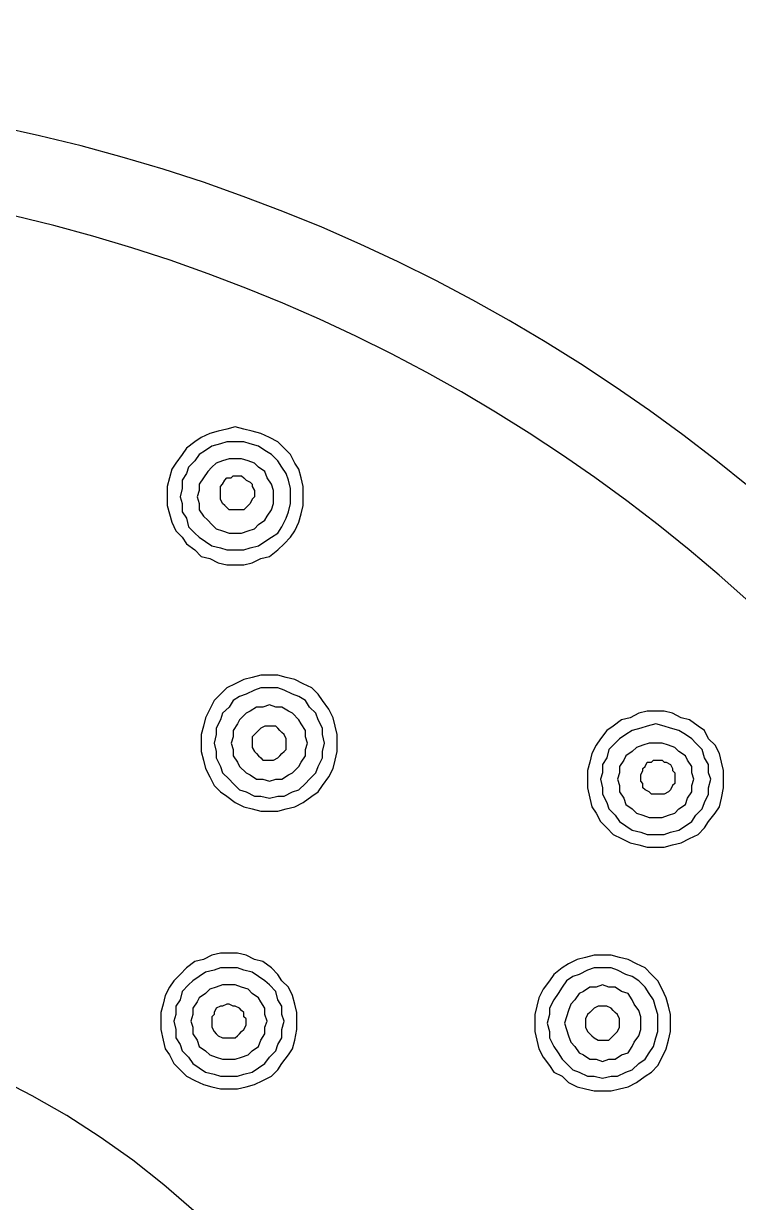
# Model space of a CAD drawing. Extents: x 468514 to 728049, y -74127 to 69080.
# Drawn here: x 555817.36 to 555835.39, y -68567.34 to -68537.65 of the extents above; entities that cross this region are included whole.
import ezdxf

# ---------------------------------------------------------------- set-up
doc = ezdxf.new("R2010")
doc.units = 0
doc.header["$LTSCALE"] = 500
doc.header["$MEASUREMENT"] = 0
doc.linetypes.add('HIDDEN2', pattern=[0.1875, 0.125, -0.0625])
for name, color, linetype in [('E 立面填充', 250, 'Continuous'), ('E 立面标注尺寸', 9, 'Continuous'), ('L-立面家具、洁具', 153, 'Continuous')]:
    doc.layers.add(name, color=color, linetype=linetype)
doc.styles.add('PDC DIM', font='PMingLiU-ExtB.ttf', dxfattribs={"width": 0.85})
doc.dimstyles.new('PDC-A2', dxfattribs={"dimscale": 0, "dimtxt": 2.5, "dimasz": 1, "dimexe": 1, "dimexo": 1, "dimgap": 0.7, "dimtad": 1, "dimdec": 0, "dimtxsty": 'PDC DIM', "dimblk": 'ARCHTICK', "dimcen": 1, "dimdle": 1, "dimclrd": 8, "dimclre": 8, "dimclrt": 9, "dimadec": 0, "dimazin": 0, "dimtfac": 1, "dimtdec": 0, "dimtix": 1, "dimtmove": 2, "dimatfit": 3, "dimldrblk": 'PDC A2 T R', "dimfxl": 10, "dimfxlon": 1, "dimarcsym": 0})

# ---------------------------------------------------------------- blocks, each defined once
blk = doc.blocks.new('A$C2F8A30B2')
at = {"linetype": 'HIDDEN2', "lineweight": -2, "ltscale": 20}
for p, q in [((69.981, 863.808), (70.196, 863.863)), ((70.196, 863.863), (70.411, 863.917)), ((70.411, 863.917), (70.626, 863.972)), ((70.626, 863.972), (70.838, 863.917)), ((70.838, 863.917), (71.053, 863.863)), ((71.053, 863.863), (71.266, 863.808)), ((69.391, 863.435), (69.556, 863.595)), ((69.556, 863.595), (69.766, 863.703)), ((69.766, 863.703), (69.981, 863.808)), ((70.251, 863.542), (70.411, 863.595)), ((70.411, 863.595), (70.626, 863.595)), ((70.626, 863.595), (70.838, 863.595)), ((70.838, 863.595), (70.998, 863.542)), ((71.266, 863.808), (71.481, 863.703)), ((71.481, 863.703), (71.641, 863.595)), ((71.641, 863.595), (71.856, 863.435)), ((69.126, 863.06), (69.233, 863.277)), ((69.233, 863.277), (69.391, 863.435)), ((69.556, 863.113), (69.716, 863.277)), ((69.716, 863.277), (69.876, 863.38)), ((69.876, 863.38), (70.036, 863.488)), ((70.036, 863.488), (70.251, 863.542)), ((70.998, 863.542), (71.213, 863.488)), ((71.213, 863.488), (71.373, 863.38)), ((71.373, 863.38), (71.533, 863.277)), ((71.533, 863.277), (71.641, 863.113)), ((71.856, 863.435), (71.963, 863.277)), ((71.963, 863.277), (72.123, 863.06)), ((69.019, 862.902), (69.126, 863.06)), ((69.448, 862.957), (69.556, 863.113)), ((70.036, 862.957), (70.141, 863.06)), ((70.141, 863.06), (70.303, 863.113)), ((70.303, 863.113), (70.466, 863.165)), ((70.466, 863.165), (70.626, 863.165)), ((70.626, 863.165), (70.783, 863.165)), ((70.783, 863.165), (70.946, 863.113)), ((70.946, 863.113), (71.106, 863.06)), ((71.106, 863.06), (71.213, 862.957)), ((71.641, 863.113), (71.801, 862.957)), ((72.123, 863.06), (72.228, 862.902)), ((68.911, 862.473), (68.966, 862.685)), ((68.966, 862.685), (69.019, 862.902)), ((69.286, 862.63), (69.341, 862.793)), ((69.341, 862.793), (69.448, 862.957)), ((69.716, 862.527), (69.821, 862.685)), ((69.821, 862.685), (69.876, 862.845)), ((69.876, 862.845), (70.036, 862.957)), ((70.411, 862.685), (70.354, 862.63)), ((70.466, 862.74), (70.411, 862.685)), ((70.569, 862.74), (70.466, 862.74)), ((70.68, 862.74), (70.569, 862.74)), ((70.731, 862.685), (70.68, 862.74)), ((70.838, 862.685), (70.731, 862.685)), ((70.891, 862.63), (70.838, 862.685)), ((71.213, 862.957), (71.318, 862.845)), ((71.318, 862.845), (71.43, 862.685)), ((71.43, 862.685), (71.533, 862.527)), ((71.801, 862.957), (71.856, 862.793)), ((71.856, 862.793), (71.963, 862.63)), ((72.228, 862.902), (72.283, 862.685)), ((72.283, 862.685), (72.338, 862.473)), ((68.911, 862.205), (68.911, 862.473)), ((69.233, 862.416), (69.286, 862.63)), ((69.233, 862.205), (69.233, 862.416)), ((69.661, 862.367), (69.716, 862.527)), ((70.196, 862.473), (70.141, 862.367)), ((70.251, 862.58), (70.196, 862.527)), ((70.196, 862.527), (70.196, 862.473)), ((70.354, 862.63), (70.251, 862.58)), ((70.946, 862.527), (70.891, 862.63)), ((70.998, 862.473), (70.946, 862.527)), ((70.998, 862.416), (70.998, 862.473)), ((70.998, 862.313), (70.998, 862.416)), ((71.533, 862.527), (71.533, 862.367)), ((71.963, 862.63), (71.963, 862.416)), ((71.963, 862.416), (72.013, 862.205)), ((72.338, 862.473), (72.338, 862.205)), ((68.911, 861.992), (68.911, 862.205)), ((68.911, 862.205), (68.911, 862.205)), ((69.233, 862.043), (69.233, 862.205)), ((69.233, 862.205), (69.233, 862.205)), ((69.661, 862.205), (69.661, 862.367)), ((69.661, 862.043), (69.661, 862.205)), ((69.661, 862.205), (69.661, 862.205)), ((70.141, 862.367), (70.141, 862.313)), ((70.141, 862.313), (70.141, 862.205)), ((70.141, 862.205), (70.196, 862.152)), ((70.196, 862.152), (70.251, 862.043)), ((70.946, 862.043), (70.998, 862.152)), ((70.998, 862.205), (70.998, 862.313)), ((70.998, 862.152), (70.998, 862.205)), ((71.533, 862.367), (71.588, 862.205)), ((71.588, 862.205), (71.533, 862.043)), ((72.013, 862.205), (71.963, 862.043)), ((72.338, 862.205), (72.338, 861.992)), ((68.966, 861.778), (68.911, 861.992)), ((69.286, 861.832), (69.233, 862.043)), ((69.341, 861.67), (69.286, 861.832)), ((69.716, 861.885), (69.661, 862.043)), ((69.821, 861.723), (69.716, 861.885)), ((70.251, 862.043), (70.303, 861.992)), ((70.303, 861.992), (70.354, 861.938)), ((70.354, 861.938), (70.411, 861.885)), ((70.411, 861.885), (70.516, 861.885)), ((70.516, 861.885), (70.569, 861.885)), ((70.569, 861.885), (70.68, 861.885)), ((70.68, 861.885), (70.783, 861.885)), ((70.783, 861.885), (70.838, 861.938)), ((70.838, 861.938), (70.891, 861.992)), ((70.891, 861.992), (70.946, 862.043)), ((71.533, 861.885), (71.43, 861.723)), ((71.533, 862.043), (71.533, 861.885)), ((71.963, 861.832), (71.856, 861.67)), ((71.963, 862.043), (71.963, 861.832)), ((72.338, 861.992), (72.283, 861.778)), ((69.019, 861.567), (68.966, 861.778)), ((69.126, 861.35), (69.019, 861.567)), ((69.448, 861.455), (69.341, 861.67)), ((69.876, 861.618), (69.821, 861.723)), ((70.036, 861.51), (69.876, 861.618)), ((70.141, 861.403), (70.036, 861.51)), ((71.213, 861.51), (71.106, 861.403)), ((71.318, 861.618), (71.213, 861.51)), ((71.43, 861.723), (71.318, 861.618)), ((71.856, 861.67), (71.801, 861.455)), ((72.228, 861.567), (72.123, 861.35)), ((72.283, 861.778), (72.228, 861.567)), ((69.233, 861.192), (69.126, 861.35)), ((69.391, 861.028), (69.233, 861.192)), ((69.556, 861.297), (69.448, 861.455)), ((69.716, 861.192), (69.556, 861.297)), ((69.876, 861.083), (69.716, 861.192)), ((70.303, 861.35), (70.141, 861.403)), ((70.466, 861.297), (70.303, 861.35)), ((70.626, 861.297), (70.466, 861.297)), ((70.783, 861.297), (70.626, 861.297)), ((70.946, 861.35), (70.783, 861.297)), ((71.106, 861.403), (70.946, 861.35)), ((71.533, 861.192), (71.373, 861.083)), ((71.641, 861.297), (71.533, 861.192)), ((71.801, 861.455), (71.641, 861.297)), ((71.963, 861.192), (71.856, 861.028)), ((72.123, 861.35), (71.963, 861.192)), ((69.556, 860.87), (69.391, 861.028)), ((70.036, 860.977), (69.876, 861.083)), ((70.251, 860.922), (70.036, 860.977)), ((70.411, 860.87), (70.251, 860.922)), ((70.998, 860.922), (70.838, 860.87)), ((71.213, 860.977), (70.998, 860.922)), ((71.373, 861.083), (71.213, 860.977)), ((71.856, 861.028), (71.641, 860.87)), ((69.766, 860.705), (69.556, 860.87)), ((69.981, 860.653), (69.766, 860.705)), ((70.196, 860.55), (69.981, 860.653)), ((70.626, 860.87), (70.411, 860.87)), ((70.838, 860.87), (70.626, 860.87)), ((71.266, 860.653), (71.053, 860.55)), ((71.481, 860.705), (71.266, 860.653)), ((71.641, 860.87), (71.481, 860.705)), ((70.411, 860.495), (70.196, 860.55)), ((70.626, 860.495), (70.411, 860.495)), ((70.838, 860.495), (70.626, 860.495)), ((71.053, 860.55), (70.838, 860.495)), ((69.126, 857.608), (69.341, 857.662)), ((69.341, 857.662), (69.556, 857.717)), ((69.556, 857.717), (69.766, 857.717)), ((69.766, 857.717), (69.981, 857.717)), ((69.981, 857.717), (70.196, 857.662)), ((70.196, 857.662), (70.411, 857.608)), ((68.538, 857.235), (68.698, 857.395)), ((68.698, 857.395), (68.911, 857.502)), ((68.911, 857.502), (69.126, 857.608)), ((69.181, 857.235), (69.391, 857.342)), ((69.391, 857.342), (69.556, 857.395)), ((69.556, 857.395), (69.766, 857.395)), ((69.766, 857.395), (69.981, 857.395)), ((69.981, 857.395), (70.141, 857.342)), ((70.141, 857.342), (70.354, 857.235)), ((70.411, 857.608), (70.626, 857.502)), ((70.626, 857.502), (70.838, 857.395)), ((70.838, 857.395), (70.998, 857.235)), ((68.269, 856.86), (68.429, 857.077)), ((68.429, 857.077), (68.538, 857.235)), ((68.751, 856.913), (68.858, 857.077)), ((68.858, 857.077), (69.019, 857.18)), ((69.019, 857.18), (69.181, 857.235)), ((70.354, 857.235), (70.516, 857.18)), ((70.516, 857.18), (70.68, 857.077)), ((70.68, 857.077), (70.783, 856.913)), ((70.998, 857.235), (71.158, 857.077)), ((71.158, 857.077), (71.266, 856.86)), ((59.387, 856.645), (59.602, 856.757)), ((59.602, 856.757), (59.817, 856.807)), ((59.817, 856.807), (60.027, 856.807)), ((60.027, 856.807), (60.24, 856.807)), ((60.24, 856.807), (60.455, 856.757)), ((60.455, 856.757), (60.67, 856.645)), ((68.161, 856.645), (68.269, 856.86)), ((68.538, 856.592), (68.591, 856.757)), ((68.591, 856.757), (68.751, 856.913)), ((69.019, 856.592), (69.181, 856.757)), ((69.181, 856.757), (69.286, 856.807)), ((69.286, 856.807), (69.448, 856.913)), ((69.448, 856.913), (69.606, 856.913)), ((69.606, 856.913), (69.766, 856.967)), ((69.766, 856.967), (69.931, 856.913)), ((69.931, 856.913), (70.091, 856.913)), ((70.091, 856.913), (70.251, 856.807)), ((70.251, 856.807), (70.354, 856.757)), ((70.354, 856.757), (70.516, 856.592)), ((70.783, 856.913), (70.946, 856.757)), ((70.946, 856.757), (70.998, 856.592)), ((71.266, 856.86), (71.373, 856.645)), ((58.797, 856.327), (58.957, 856.435)), ((58.957, 856.435), (59.172, 856.592)), ((59.172, 856.592), (59.387, 856.645)), ((59.652, 856.38), (59.817, 856.435)), ((59.817, 856.435), (60.027, 856.487)), ((60.027, 856.487), (60.24, 856.435)), ((60.24, 856.435), (60.402, 856.38)), ((60.67, 856.645), (60.885, 856.592)), ((60.885, 856.592), (61.099, 856.435)), ((61.099, 856.435), (61.259, 856.327)), ((68.056, 856.218), (68.109, 856.435)), ((68.109, 856.435), (68.161, 856.645)), ((68.429, 856.38), (68.538, 856.592)), ((68.858, 856.327), (68.966, 856.487)), ((68.966, 856.487), (69.019, 856.592)), ((69.556, 856.38), (69.606, 856.435)), ((69.606, 856.435), (69.716, 856.435)), ((69.716, 856.435), (69.821, 856.435)), ((69.821, 856.435), (69.876, 856.435)), ((69.876, 856.435), (69.981, 856.38)), ((70.516, 856.592), (70.569, 856.487)), ((70.569, 856.487), (70.68, 856.327)), ((70.998, 856.592), (71.106, 856.38)), ((71.373, 856.645), (71.43, 856.435)), ((71.43, 856.435), (71.481, 856.218)), ((58.692, 856.112), (58.797, 856.327)), ((59.117, 856.112), (59.275, 856.218)), ((59.275, 856.218), (59.44, 856.327)), ((59.44, 856.327), (59.652, 856.38)), ((60.402, 856.38), (60.617, 856.327)), ((60.617, 856.327), (60.777, 856.218)), ((60.777, 856.218), (60.937, 856.112)), ((61.259, 856.327), (61.42, 856.112)), ((68.056, 856.007), (68.056, 856.218)), ((68.376, 856.007), (68.429, 856.218)), ((68.429, 856.218), (68.429, 856.38)), ((68.806, 856.007), (68.858, 856.165)), ((68.858, 856.165), (68.858, 856.327)), ((69.341, 856.112), (69.391, 856.218)), ((69.391, 856.218), (69.448, 856.275)), ((69.448, 856.275), (69.501, 856.327)), ((69.501, 856.327), (69.556, 856.38)), ((69.981, 856.38), (70.036, 856.327)), ((70.036, 856.327), (70.091, 856.275)), ((70.091, 856.275), (70.141, 856.218)), ((70.141, 856.218), (70.196, 856.165)), ((70.196, 856.165), (70.196, 856.06)), ((70.68, 856.327), (70.68, 856.165)), ((70.68, 856.165), (70.731, 856.007)), ((71.106, 856.38), (71.106, 856.218)), ((71.106, 856.218), (71.158, 856.007)), ((71.481, 856.218), (71.481, 856.007)), ((58.422, 855.74), (58.528, 855.952)), ((58.528, 855.952), (58.692, 856.112)), ((58.797, 855.632), (58.852, 855.845)), ((58.852, 855.845), (59.012, 856.007)), ((59.012, 856.007), (59.117, 856.112)), ((59.44, 855.792), (59.547, 855.897)), ((59.547, 855.897), (59.705, 855.952)), ((59.705, 855.952), (59.867, 856.007)), ((59.867, 856.007), (60.027, 856.007)), ((60.027, 856.007), (60.19, 856.007)), ((60.19, 856.007), (60.35, 855.952)), ((60.35, 855.952), (60.51, 855.897)), ((60.51, 855.897), (60.617, 855.792)), ((60.937, 856.112), (61.045, 856.007)), ((61.045, 856.007), (61.205, 855.845)), ((61.205, 855.845), (61.259, 855.632)), ((61.42, 856.112), (61.527, 855.952)), ((61.527, 855.952), (61.634, 855.74)), ((68.056, 855.792), (68.056, 856.007)), ((68.056, 856.007), (68.056, 856.007)), ((68.429, 855.792), (68.376, 856.007)), ((68.376, 856.007), (68.376, 856.007)), ((68.858, 855.845), (68.806, 856.007)), ((68.806, 856.007), (68.806, 856.007)), ((68.858, 855.685), (68.858, 855.845)), ((69.341, 856.06), (69.341, 856.112)), ((69.341, 855.952), (69.341, 856.06)), ((69.341, 855.845), (69.341, 855.952)), ((69.391, 855.792), (69.341, 855.845)), ((70.196, 855.897), (70.141, 855.792)), ((70.196, 856.06), (70.196, 856.007)), ((70.196, 856.007), (70.196, 855.897)), ((70.731, 856.007), (70.68, 855.845)), ((70.68, 855.845), (70.68, 855.685)), ((71.158, 856.007), (71.106, 855.792)), ((71.481, 856.007), (71.481, 855.792)), ((58.37, 855.525), (58.422, 855.74)), ((58.692, 855.47), (58.797, 855.632)), ((59.117, 855.417), (59.227, 855.577)), ((59.227, 855.577), (59.275, 855.685)), ((59.275, 855.685), (59.44, 855.792)), ((59.867, 855.577), (59.817, 855.525)), ((59.975, 855.577), (59.867, 855.577)), ((60.082, 855.577), (59.975, 855.577)), ((60.135, 855.525), (60.082, 855.577)), ((60.617, 855.792), (60.777, 855.685)), ((60.777, 855.685), (60.83, 855.577)), ((60.83, 855.577), (60.937, 855.417)), ((61.259, 855.632), (61.365, 855.47)), ((61.634, 855.74), (61.687, 855.525)), ((68.109, 855.577), (68.056, 855.792)), ((68.161, 855.367), (68.109, 855.577)), ((68.429, 855.632), (68.429, 855.792)), ((68.538, 855.417), (68.429, 855.632)), ((68.966, 855.525), (68.858, 855.685)), ((69.448, 855.74), (69.391, 855.792)), ((69.501, 855.685), (69.448, 855.74)), ((69.556, 855.632), (69.501, 855.685)), ((69.661, 855.577), (69.556, 855.632)), ((69.766, 855.577), (69.661, 855.577)), ((69.821, 855.577), (69.766, 855.577)), ((69.931, 855.577), (69.821, 855.577)), ((69.981, 855.632), (69.931, 855.577)), ((70.036, 855.685), (69.981, 855.632)), ((70.091, 855.74), (70.036, 855.685)), ((70.141, 855.792), (70.091, 855.74)), ((70.68, 855.685), (70.569, 855.525)), ((71.106, 855.632), (70.998, 855.417)), ((71.106, 855.792), (71.106, 855.632)), ((71.43, 855.577), (71.373, 855.367)), ((71.481, 855.792), (71.43, 855.577)), ((58.315, 855.312), (58.37, 855.525)), ((58.315, 855.097), (58.315, 855.312)), ((58.637, 855.097), (58.692, 855.255)), ((58.692, 855.255), (58.692, 855.47)), ((59.067, 855.097), (59.117, 855.255)), ((59.117, 855.255), (59.117, 855.417)), ((59.602, 855.312), (59.547, 855.255)), ((59.547, 855.255), (59.547, 855.152)), ((59.652, 855.47), (59.602, 855.367)), ((59.602, 855.367), (59.602, 855.312)), ((59.76, 855.525), (59.652, 855.47)), ((59.817, 855.525), (59.76, 855.525)), ((60.24, 855.525), (60.135, 855.525)), ((60.295, 855.417), (60.24, 855.525)), ((60.35, 855.367), (60.295, 855.417)), ((60.35, 855.312), (60.35, 855.367)), ((60.402, 855.202), (60.35, 855.312)), ((60.937, 855.417), (60.937, 855.255)), ((60.937, 855.255), (60.992, 855.097)), ((61.365, 855.47), (61.365, 855.255)), ((61.365, 855.255), (61.42, 855.097)), ((61.687, 855.525), (61.742, 855.312)), ((61.742, 855.312), (61.742, 855.097)), ((68.269, 855.152), (68.161, 855.367)), ((68.591, 855.255), (68.538, 855.417)), ((68.751, 855.097), (68.591, 855.255)), ((69.019, 855.417), (68.966, 855.525)), ((69.181, 855.255), (69.019, 855.417)), ((69.286, 855.202), (69.181, 855.255)), ((70.354, 855.255), (70.251, 855.202)), ((70.516, 855.417), (70.354, 855.255)), ((70.569, 855.525), (70.516, 855.417)), ((70.946, 855.255), (70.783, 855.097)), ((70.998, 855.417), (70.946, 855.255)), ((71.373, 855.367), (71.266, 855.152)), ((58.315, 854.882), (58.315, 855.097)), ((58.315, 855.097), (58.315, 855.097)), ((58.692, 854.882), (58.637, 855.097)), ((58.637, 855.097), (58.637, 855.097)), ((59.117, 854.937), (59.067, 855.097)), ((59.067, 855.097), (59.067, 855.097)), ((59.547, 855.152), (59.547, 855.047)), ((59.547, 855.047), (59.547, 854.99)), ((59.547, 854.99), (59.602, 854.937)), ((60.35, 854.99), (60.402, 855.047)), ((60.35, 854.882), (60.35, 854.99)), ((60.402, 855.152), (60.402, 855.202)), ((60.402, 855.047), (60.402, 855.152)), ((60.992, 855.097), (60.937, 854.937)), ((61.42, 855.097), (61.365, 854.882)), ((61.742, 855.097), (61.742, 854.882)), ((68.429, 854.937), (68.269, 855.152)), ((68.858, 854.99), (68.751, 855.097)), ((69.019, 854.828), (68.858, 854.99)), ((69.448, 855.097), (69.286, 855.202)), ((69.606, 855.097), (69.448, 855.097)), ((69.766, 855.047), (69.606, 855.097)), ((69.931, 855.097), (69.766, 855.047)), ((70.091, 855.097), (69.931, 855.097)), ((70.251, 855.202), (70.091, 855.097)), ((70.68, 854.99), (70.516, 854.828)), ((70.783, 855.097), (70.68, 854.99)), ((71.266, 855.152), (71.158, 854.937)), ((58.37, 854.617), (58.315, 854.882)), ((58.692, 854.722), (58.692, 854.882)), ((58.797, 854.505), (58.692, 854.722)), ((59.117, 854.777), (59.117, 854.937)), ((59.227, 854.617), (59.117, 854.777)), ((59.602, 854.937), (59.652, 854.828)), ((59.652, 854.828), (59.705, 854.777)), ((59.705, 854.777), (59.817, 854.722)), ((59.817, 854.722), (59.867, 854.722)), ((59.867, 854.722), (59.975, 854.722)), ((59.975, 854.722), (60.027, 854.722)), ((60.027, 854.722), (60.135, 854.722)), ((60.135, 854.722), (60.19, 854.777)), ((60.19, 854.777), (60.295, 854.828)), ((60.295, 854.828), (60.35, 854.882)), ((60.937, 854.777), (60.83, 854.617)), ((60.937, 854.937), (60.937, 854.777)), ((61.365, 854.722), (61.259, 854.505)), ((61.365, 854.882), (61.365, 854.722)), ((61.742, 854.882), (61.687, 854.617)), ((68.538, 854.777), (68.429, 854.937)), ((68.698, 854.67), (68.538, 854.777)), ((68.911, 854.505), (68.698, 854.67)), ((69.181, 854.777), (69.019, 854.828)), ((69.391, 854.67), (69.181, 854.777)), ((69.556, 854.67), (69.391, 854.67)), ((69.766, 854.617), (69.556, 854.67)), ((69.981, 854.67), (69.766, 854.617)), ((70.141, 854.67), (69.981, 854.67)), ((70.354, 854.777), (70.141, 854.67)), ((70.516, 854.828), (70.354, 854.777)), ((70.838, 854.67), (70.626, 854.505)), ((70.998, 854.777), (70.838, 854.67)), ((71.158, 854.937), (70.998, 854.777)), ((58.422, 854.402), (58.37, 854.617)), ((58.528, 854.242), (58.422, 854.402)), ((58.852, 854.35), (58.797, 854.505)), ((59.275, 854.455), (59.227, 854.617)), ((59.44, 854.35), (59.275, 854.455)), ((60.777, 854.455), (60.617, 854.35)), ((60.83, 854.617), (60.777, 854.455)), ((61.259, 854.505), (61.205, 854.35)), ((61.634, 854.402), (61.527, 854.242)), ((61.687, 854.617), (61.634, 854.402)), ((69.126, 854.402), (68.911, 854.505)), ((69.341, 854.35), (69.126, 854.402)), ((70.411, 854.402), (70.196, 854.35)), ((70.626, 854.505), (70.411, 854.402)), ((58.692, 854.029), (58.528, 854.242)), ((59.012, 854.187), (58.852, 854.35)), ((59.117, 854.029), (59.012, 854.187)), ((59.547, 854.242), (59.44, 854.35)), ((59.705, 854.187), (59.547, 854.242)), ((59.867, 854.135), (59.705, 854.187)), ((60.027, 854.135), (59.867, 854.135)), ((60.19, 854.135), (60.027, 854.135)), ((60.35, 854.187), (60.19, 854.135)), ((60.51, 854.242), (60.35, 854.187)), ((60.617, 854.35), (60.51, 854.242)), ((61.045, 854.187), (60.937, 854.029)), ((61.205, 854.35), (61.045, 854.187)), ((61.527, 854.242), (61.42, 854.029)), ((69.556, 854.295), (69.341, 854.35)), ((69.766, 854.295), (69.556, 854.295)), ((69.981, 854.295), (69.766, 854.295)), ((70.196, 854.35), (69.981, 854.295)), ((58.797, 853.867), (58.692, 854.029)), ((58.957, 853.707), (58.797, 853.867)), ((59.275, 853.922), (59.117, 854.029)), ((59.44, 853.812), (59.275, 853.922)), ((59.652, 853.762), (59.44, 853.812)), ((59.817, 853.707), (59.652, 853.762)), ((60.402, 853.762), (60.24, 853.707)), ((60.617, 853.812), (60.402, 853.762)), ((60.777, 853.922), (60.617, 853.812)), ((60.937, 854.029), (60.777, 853.922)), ((61.259, 853.867), (61.099, 853.707)), ((61.42, 854.029), (61.259, 853.867)), ((59.172, 853.6), (58.957, 853.707)), ((59.387, 853.492), (59.172, 853.6)), ((59.602, 853.442), (59.387, 853.492)), ((60.027, 853.707), (59.817, 853.707)), ((60.24, 853.707), (60.027, 853.707)), ((60.67, 853.492), (60.455, 853.442)), ((60.885, 853.6), (60.67, 853.492)), ((61.099, 853.707), (60.885, 853.6)), ((59.817, 853.387), (59.602, 853.442)), ((60.027, 853.387), (59.817, 853.387)), ((60.24, 853.387), (60.027, 853.387)), ((60.455, 853.442), (60.24, 853.387)), ((60.51, 850.445), (60.722, 850.557)), ((60.722, 850.557), (60.937, 850.607)), ((60.937, 850.607), (61.15, 850.66)), ((61.15, 850.66), (61.365, 850.66)), ((61.365, 850.66), (61.58, 850.66)), ((61.58, 850.66), (61.794, 850.607)), ((61.794, 850.607), (62.009, 850.557)), ((62.009, 850.557), (62.224, 850.445)), ((69.716, 850.342), (69.931, 850.502)), ((69.931, 850.502), (70.141, 850.557)), ((70.141, 850.557), (70.354, 850.66)), ((70.354, 850.66), (70.569, 850.715)), ((70.569, 850.715), (70.783, 850.715)), ((70.783, 850.715), (70.998, 850.715)), ((70.998, 850.715), (71.213, 850.66)), ((71.213, 850.66), (71.43, 850.557)), ((71.43, 850.557), (71.641, 850.502)), ((71.641, 850.502), (71.856, 850.342)), ((60.135, 850.18), (60.295, 850.342)), ((60.295, 850.342), (60.51, 850.445)), ((60.777, 850.18), (60.992, 850.287)), ((60.992, 850.287), (61.15, 850.342)), ((61.15, 850.342), (61.365, 850.342)), ((61.365, 850.342), (61.58, 850.342)), ((61.58, 850.342), (61.742, 850.287)), ((61.742, 850.287), (61.957, 850.18)), ((62.224, 850.445), (62.382, 850.342)), ((62.382, 850.342), (62.597, 850.18)), ((69.556, 850.18), (69.716, 850.342)), ((70.036, 850.127), (70.196, 850.234)), ((70.196, 850.234), (70.411, 850.287)), ((70.411, 850.287), (70.569, 850.342)), ((70.569, 850.342), (70.783, 850.342)), ((70.783, 850.342), (70.998, 850.342)), ((70.998, 850.342), (71.158, 850.287)), ((71.158, 850.287), (71.373, 850.234)), ((71.373, 850.234), (71.533, 850.127)), ((71.856, 850.342), (72.013, 850.18)), ((59.867, 849.807), (59.975, 850.017)), ((59.975, 850.017), (60.135, 850.18)), ((60.295, 849.859), (60.455, 850.017)), ((60.455, 850.017), (60.617, 850.127)), ((60.617, 850.127), (60.777, 850.18)), ((61.205, 849.859), (61.365, 849.912)), ((61.365, 849.912), (61.527, 849.859)), ((61.957, 850.18), (62.115, 850.127)), ((62.115, 850.127), (62.275, 850.017)), ((62.275, 850.017), (62.382, 849.859)), ((62.597, 850.18), (62.704, 850.017)), ((62.704, 850.017), (62.862, 849.807)), ((69.286, 849.859), (69.448, 850.017)), ((69.448, 850.017), (69.556, 850.18)), ((69.606, 849.75), (69.766, 849.912)), ((69.766, 849.912), (69.876, 850.017)), ((69.876, 850.017), (70.036, 850.127)), ((70.466, 849.859), (70.626, 849.912)), ((70.626, 849.912), (70.783, 849.912)), ((70.783, 849.912), (70.946, 849.912)), ((70.946, 849.912), (71.106, 849.859)), ((71.533, 850.127), (71.693, 850.017)), ((71.693, 850.017), (71.801, 849.912)), ((71.801, 849.912), (71.963, 849.75)), ((72.013, 850.18), (72.176, 850.017)), ((72.176, 850.017), (72.283, 849.859)), ((59.76, 849.592), (59.867, 849.807)), ((60.082, 849.542), (60.19, 849.697)), ((60.19, 849.697), (60.295, 849.859)), ((60.617, 849.542), (60.722, 849.697)), ((60.722, 849.697), (60.885, 849.75)), ((60.885, 849.75), (61.045, 849.859)), ((61.045, 849.859), (61.205, 849.859)), ((61.527, 849.859), (61.687, 849.859)), ((61.687, 849.859), (61.847, 849.75)), ((61.847, 849.75), (61.957, 849.697)), ((61.957, 849.697), (62.062, 849.542)), ((62.382, 849.859), (62.489, 849.697)), ((62.489, 849.697), (62.597, 849.542)), ((62.862, 849.807), (62.974, 849.592)), ((69.126, 849.43), (69.181, 849.645)), ((69.181, 849.645), (69.286, 849.859)), ((69.556, 849.542), (69.606, 849.75)), ((70.036, 849.592), (70.196, 849.697)), ((70.196, 849.697), (70.303, 849.807)), ((70.303, 849.807), (70.466, 849.859)), ((71.106, 849.859), (71.266, 849.807)), ((71.266, 849.807), (71.373, 849.697)), ((71.373, 849.697), (71.533, 849.592)), ((71.963, 849.75), (72.013, 849.542)), ((72.283, 849.859), (72.391, 849.645)), ((72.391, 849.645), (72.443, 849.43)), ((59.652, 849.167), (59.705, 849.377)), ((59.705, 849.377), (59.76, 849.592)), ((59.975, 849.167), (60.027, 849.325)), ((60.027, 849.325), (60.082, 849.542)), ((60.455, 849.27), (60.567, 849.43)), ((60.567, 849.43), (60.617, 849.542)), ((61.099, 849.27), (61.15, 849.325)), ((61.15, 849.325), (61.259, 849.377)), ((61.259, 849.377), (61.312, 849.377)), ((61.312, 849.377), (61.42, 849.377)), ((61.42, 849.377), (61.474, 849.377)), ((61.474, 849.377), (61.58, 849.325)), ((61.58, 849.325), (61.634, 849.27)), ((62.062, 849.542), (62.167, 849.43)), ((62.167, 849.43), (62.224, 849.27)), ((62.597, 849.542), (62.704, 849.325)), ((62.704, 849.325), (62.704, 849.167)), ((62.974, 849.592), (63.024, 849.377)), ((63.024, 849.377), (63.077, 849.167)), ((69.073, 849.219), (69.126, 849.43)), ((69.448, 849.377), (69.556, 849.542)), ((69.448, 849.167), (69.448, 849.377)), ((69.876, 849.325), (69.981, 849.485)), ((69.876, 849.167), (69.876, 849.325)), ((69.981, 849.485), (70.036, 849.592)), ((70.466, 849.27), (70.516, 849.325)), ((70.516, 849.325), (70.626, 849.377)), ((70.626, 849.377), (70.68, 849.377)), ((70.68, 849.377), (70.783, 849.43)), ((70.783, 849.43), (70.838, 849.43)), ((70.838, 849.43), (70.946, 849.377)), ((70.946, 849.377), (70.998, 849.377)), ((70.998, 849.377), (71.106, 849.325)), ((71.106, 849.325), (71.158, 849.219)), ((71.533, 849.592), (71.588, 849.485)), ((71.588, 849.485), (71.693, 849.325)), ((71.693, 849.325), (71.693, 849.167)), ((72.013, 849.542), (72.123, 849.377)), ((72.123, 849.377), (72.123, 849.167)), ((72.443, 849.43), (72.498, 849.219)), ((59.652, 848.952), (59.652, 849.167)), ((59.975, 848.952), (59.975, 849.167)), ((60.402, 849.112), (60.455, 849.27)), ((60.402, 848.952), (60.402, 849.112)), ((60.937, 849.057), (60.992, 849.167)), ((60.937, 849.002), (60.937, 849.057)), ((60.992, 849.167), (61.045, 849.219)), ((61.045, 849.219), (61.099, 849.27)), ((61.634, 849.27), (61.687, 849.219)), ((61.687, 849.219), (61.742, 849.167)), ((61.742, 849.167), (61.794, 849.057)), ((61.794, 849.057), (61.794, 849.002)), ((62.224, 849.27), (62.275, 849.112)), ((62.275, 849.112), (62.329, 848.952)), ((62.704, 849.167), (62.759, 848.952)), ((63.077, 849.167), (63.077, 848.952)), ((69.073, 849.002), (69.073, 849.219)), ((69.391, 849.002), (69.448, 849.167)), ((69.821, 849.002), (69.876, 849.167)), ((70.354, 849.057), (70.411, 849.112)), ((70.354, 848.952), (70.354, 849.057)), ((70.411, 849.219), (70.466, 849.27)), ((70.411, 849.112), (70.411, 849.219)), ((71.158, 849.219), (71.158, 849.167)), ((71.158, 849.167), (71.213, 849.112)), ((71.213, 849.112), (71.213, 849.002)), ((71.693, 849.167), (71.748, 849.002)), ((72.123, 849.167), (72.176, 849.002)), ((72.498, 849.219), (72.498, 849.002)), ((59.652, 848.737), (59.652, 848.952)), ((59.652, 848.952), (59.652, 848.952)), ((59.705, 848.524), (59.652, 848.737)), ((59.975, 848.737), (59.975, 848.952)), ((59.975, 848.952), (59.975, 848.952)), ((60.027, 848.577), (59.975, 848.737)), ((60.402, 848.79), (60.402, 848.952)), ((60.402, 848.952), (60.402, 848.952)), ((60.455, 848.632), (60.402, 848.79)), ((60.937, 848.897), (60.937, 849.002)), ((60.937, 848.847), (60.937, 848.897)), ((60.992, 848.737), (60.937, 848.847)), ((61.045, 848.682), (60.992, 848.737)), ((61.742, 848.737), (61.687, 848.682)), ((61.794, 848.847), (61.742, 848.737)), ((61.794, 849.002), (61.794, 848.897)), ((61.794, 848.897), (61.794, 848.847)), ((62.275, 848.79), (62.224, 848.632)), ((62.329, 848.952), (62.275, 848.79)), ((62.759, 848.952), (62.704, 848.737)), ((62.704, 848.737), (62.704, 848.577)), ((63.077, 848.737), (63.024, 848.524)), ((63.077, 848.952), (63.077, 848.737)), ((69.073, 848.79), (69.073, 849.002)), ((69.073, 849.002), (69.073, 849.002)), ((69.126, 848.524), (69.073, 848.79)), ((69.448, 848.79), (69.391, 849.002)), ((69.391, 849.002), (69.391, 849.002)), ((69.448, 848.577), (69.448, 848.79)), ((69.876, 848.847), (69.821, 849.002)), ((69.821, 849.002), (69.821, 849.002)), ((69.876, 848.682), (69.876, 848.847)), ((70.354, 848.897), (70.354, 848.952)), ((70.411, 848.79), (70.354, 848.897)), ((70.466, 848.737), (70.411, 848.79)), ((70.516, 848.682), (70.466, 848.737)), ((71.158, 848.737), (71.106, 848.682)), ((71.213, 848.847), (71.158, 848.737)), ((71.213, 849.002), (71.213, 848.897)), ((71.213, 848.897), (71.213, 848.847)), ((71.748, 849.002), (71.693, 848.847)), ((71.693, 848.847), (71.693, 848.682)), ((72.176, 849.002), (72.123, 848.79)), ((72.123, 848.79), (72.123, 848.577)), ((72.498, 848.79), (72.443, 848.524)), ((72.498, 849.002), (72.498, 848.79)), ((59.76, 848.307), (59.705, 848.524)), ((60.082, 848.364), (60.027, 848.577)), ((60.567, 848.469), (60.455, 848.632)), ((60.617, 848.364), (60.567, 848.469)), ((61.099, 848.632), (61.045, 848.682)), ((61.15, 848.577), (61.099, 848.632)), ((61.205, 848.524), (61.15, 848.577)), ((61.312, 848.524), (61.205, 848.524)), ((61.42, 848.524), (61.312, 848.524)), ((61.474, 848.524), (61.42, 848.524)), ((61.58, 848.577), (61.474, 848.524)), ((61.634, 848.632), (61.58, 848.577)), ((61.687, 848.682), (61.634, 848.632)), ((62.167, 848.469), (62.062, 848.364)), ((62.224, 848.632), (62.167, 848.469)), ((62.704, 848.577), (62.597, 848.364)), ((63.024, 848.524), (62.974, 848.307)), ((69.181, 848.307), (69.126, 848.524)), ((69.556, 848.417), (69.448, 848.577)), ((69.606, 848.255), (69.556, 848.417)), ((69.981, 848.524), (69.876, 848.682)), ((70.036, 848.364), (69.981, 848.524)), ((70.569, 848.632), (70.516, 848.682)), ((70.626, 848.577), (70.569, 848.632)), ((70.731, 848.577), (70.626, 848.577)), ((70.783, 848.577), (70.731, 848.577)), ((70.891, 848.577), (70.783, 848.577)), ((70.946, 848.577), (70.891, 848.577)), ((71.053, 848.632), (70.946, 848.577)), ((71.106, 848.682), (71.053, 848.632)), ((71.588, 848.524), (71.533, 848.364)), ((71.693, 848.682), (71.588, 848.524)), ((72.013, 848.417), (71.963, 848.255)), ((72.123, 848.577), (72.013, 848.417)), ((72.443, 848.524), (72.391, 848.307)), ((59.867, 848.097), (59.76, 848.307)), ((60.19, 848.202), (60.082, 848.364)), ((60.295, 848.04), (60.19, 848.202)), ((60.722, 848.202), (60.617, 848.364)), ((60.885, 848.149), (60.722, 848.202)), ((61.045, 848.04), (60.885, 848.149)), ((61.847, 848.149), (61.687, 848.04)), ((61.957, 848.202), (61.847, 848.149)), ((62.062, 848.364), (61.957, 848.202)), ((62.489, 848.202), (62.382, 848.04)), ((62.597, 848.364), (62.489, 848.202)), ((62.974, 848.307), (62.862, 848.097)), ((69.286, 848.149), (69.181, 848.307)), ((69.448, 847.934), (69.286, 848.149)), ((69.766, 848.097), (69.606, 848.255)), ((70.196, 848.255), (70.036, 848.364)), ((70.303, 848.149), (70.196, 848.255)), ((70.466, 848.097), (70.303, 848.149)), ((71.266, 848.149), (71.106, 848.097)), ((71.373, 848.255), (71.266, 848.149)), ((71.533, 848.364), (71.373, 848.255)), ((71.963, 848.255), (71.801, 848.097)), ((72.283, 848.149), (72.176, 847.934)), ((72.391, 848.307), (72.283, 848.149)), ((59.975, 847.882), (59.867, 848.097)), ((60.135, 847.72), (59.975, 847.882)), ((60.455, 847.934), (60.295, 848.04)), ((60.617, 847.777), (60.455, 847.934)), ((61.205, 848.04), (61.045, 848.04)), ((61.365, 847.987), (61.205, 848.04)), ((61.527, 848.04), (61.365, 847.987)), ((61.687, 848.04), (61.527, 848.04)), ((62.275, 847.934), (62.115, 847.777)), ((62.382, 848.04), (62.275, 847.934)), ((62.704, 847.882), (62.597, 847.72)), ((62.862, 848.097), (62.704, 847.882)), ((69.556, 847.777), (69.448, 847.934)), ((69.876, 847.934), (69.766, 848.097)), ((70.036, 847.829), (69.876, 847.934)), ((70.196, 847.72), (70.036, 847.829)), ((70.626, 848.04), (70.466, 848.097)), ((70.783, 848.04), (70.626, 848.04)), ((70.946, 848.04), (70.783, 848.04)), ((71.106, 848.097), (70.946, 848.04)), ((71.533, 847.829), (71.373, 847.72)), ((71.693, 847.934), (71.533, 847.829)), ((71.801, 848.097), (71.693, 847.934)), ((72.176, 847.934), (72.013, 847.777)), ((60.295, 847.614), (60.135, 847.72)), ((60.51, 847.457), (60.295, 847.614)), ((60.777, 847.72), (60.617, 847.777)), ((60.992, 847.614), (60.777, 847.72)), ((61.15, 847.614), (60.992, 847.614)), ((61.365, 847.562), (61.15, 847.614)), ((61.58, 847.614), (61.365, 847.562)), ((61.742, 847.614), (61.58, 847.614)), ((61.957, 847.72), (61.742, 847.614)), ((62.115, 847.777), (61.957, 847.72)), ((62.382, 847.614), (62.224, 847.457)), ((62.597, 847.72), (62.382, 847.614)), ((69.716, 847.614), (69.556, 847.777)), ((69.931, 847.507), (69.716, 847.614)), ((70.411, 847.667), (70.196, 847.72)), ((70.569, 847.614), (70.411, 847.667)), ((70.783, 847.614), (70.569, 847.614)), ((70.998, 847.614), (70.783, 847.614)), ((71.158, 847.667), (70.998, 847.614)), ((71.373, 847.72), (71.158, 847.667)), ((71.856, 847.614), (71.641, 847.507)), ((72.013, 847.777), (71.856, 847.614)), ((60.722, 847.345), (60.51, 847.457)), ((60.937, 847.292), (60.722, 847.345)), ((61.15, 847.242), (60.937, 847.292)), ((61.365, 847.242), (61.15, 847.242)), ((61.58, 847.242), (61.365, 847.242)), ((61.794, 847.292), (61.58, 847.242)), ((62.009, 847.345), (61.794, 847.292)), ((62.224, 847.457), (62.009, 847.345)), ((70.141, 847.402), (69.931, 847.507)), ((70.354, 847.345), (70.141, 847.402)), ((70.569, 847.292), (70.354, 847.345)), ((70.783, 847.292), (70.569, 847.292)), ((70.998, 847.292), (70.783, 847.292)), ((71.213, 847.345), (70.998, 847.292)), ((71.43, 847.402), (71.213, 847.345)), ((71.641, 847.507), (71.43, 847.402))]:
    blk.add_line(p, q, dxfattribs=at)
for centre, radius in [((85.397, 828.869), 43.552), ((85.568, 828.871), 41.475), ((85.684, 828.792), 20.847)]:
    blk.add_circle(centre, radius, dxfattribs=at)
blk = doc.blocks.new('_ArchTick')
at = {"color": 0, "linetype": 'ByBlock', "const_width": 0.4}
blk.add_lwpolyline([(-0.5, -0.5), (0.5, 0.5)], dxfattribs=at)
blk = doc.blocks.new('PDC A2 T R')
at = {"color": 0, "linetype": 'ByBlock'}
blk.add_line((0, 0), (-2, 0), dxfattribs=at)
for points in [[(-2.14662, 0.88617), (-1.4913, 1.34503), (-0.6, 0), (0, 0)], [(-2.14662, -0.88617), (-1.4913, -1.34503), (-0.6, 0), (0, 0)]]:
    blk.add_solid(points, dxfattribs=at)

msp = doc.modelspace()

# ---------------------------------------------------------------- hatches: boundary and pattern name
at = {"layer": 'E 立面填充'}
h = msp.add_hatch(dxfattribs=at)
h.set_pattern_fill('_USER', color=256, scale=300, pattern_type=0)
h.set_pattern_definition([(0, (558293.3, -70526.5), (0, 300), [])])
h.paths.add_polyline_path([(558293.302, -68126.5), (557723.302, -68126.5), (557723.302, -70526.5), (558293.302, -70526.5)])
h.paths.add_polyline_path([(557723.302, -69976.5), (557073.302, -69976.5), (557073.302, -70196.5), (557723.302, -70196.5)], flags=17)
h.paths.add_polyline_path([(557723.302, -70226.5), (557073.302, -70226.5), (557073.302, -70526.5), (557723.302, -70526.5)], flags=17)
h.paths.add_polyline_path([(557073.302, -69526.5), (556333.302, -69526.5), (556333.302, -70526.5), (557073.302, -70526.5)], flags=17)
h.paths.add_polyline_path([(557723.302, -69326.5), (556333.302, -69326.5), (556333.302, -68126.5), (555453.302, -68126.5), (555453.302, -70526.5), (556283.302, -70526.5), (556283.302, -70476.5), (556302.302, -70476.5), (556302.302, -68446.5), (556298.302, -68446.5), (556298.302, -68426.5), (556318.302, -68426.5), (556318.302, -68446.5), (556314.302, -68446.5), (556314.302, -70476.5), (556333.302, -70476.5), (556333.302, -69526.5), (557073.302, -69526.5), (557073.302, -69676.5), (557369.302, -69676.5), (557369.302, -69626.095), (557369.302, -69569.5), (557370.691, -69561.622), (557369.302, -69561.622), (557369.302, -69537.649, -0.280803), (557398.302, -69517, -0.280797), (557427.302, -69537.648), (557427.302, -69561.622), (557425.912, -69561.622), (557427.302, -69569.5), (557427.302, -69626.095), (557427.302, -69676.5), (557723.302, -69676.5)])
h.paths.add_polyline_path([(557384.673, -69510.925, -0.167186), (557411.942, -69510.929, -0.717696), (557411.942, -69514.719, -0.167186), (557384.673, -69514.722, -0.722273)], flags=16)
h.paths.add_polyline_path([(557073.302, -68126.5), (556333.302, -68126.5), (556333.302, -69276.5), (557073.302, -69276.5)], flags=17)
h = msp.add_hatch(dxfattribs=at)
h.set_pattern_fill('_USER', color=256, scale=600, angle=90, pattern_type=0)
h.set_pattern_definition([(90, (558293.3, -70526.5), (-600, 4e-14), [])])
h.paths.add_polyline_path([(557073.302, -69526.5), (556333.302, -69526.5), (556333.302, -70526.5), (557073.302, -70526.5)], flags=17)
h.paths.add_polyline_path([(557073.302, -69276.5), (556333.302, -69276.5), (556333.302, -69326.5), (557073.302, -69326.5)], flags=17)
h.paths.add_polyline_path([(556302.302, -68446.5), (556298.302, -68446.5), (556298.302, -68426.5), (556318.302, -68426.5), (556318.302, -68446.5), (556314.302, -70476.5), (556333.302, -70476.5), (556333.302, -69526.5), (557073.302, -69526.5), (557073.302, -69676.5), (557369.302, -69676.5), (557369.302, -69626.095), (557427.302, -69626.095), (557427.302, -69561.622), (557425.912, -69561.622), (557427.302, -69569.5), (557427.302, -69626.095), (557427.302, -69676.5), (557623.302, -69676.5), (557723.302, -69676.5), (557723.302, -69326.5), (556333.302, -69326.5), (556333.302, -68126.5), (555453.302, -68126.5), (555453.302, -70526.5), (556283.302, -70526.5), (556283.302, -70476.5), (556302.302, -70476.5)])
h.paths.add_polyline_path([(557398.302, -69517, -0.082982), (557384.673, -69514.722, -0.53661), (557383.797, -69511.507, 0.172636), (557369.314, -69537.621, -0.280561)], flags=16)
h.paths.add_polyline_path([(557413.239, -69550.261, 0.10053), (557407.046, -69529.649, 0.588831), (557389.557, -69529.649, 0.10053), (557383.364, -69550.261, -0.912464)], flags=16)
edge = h.paths.add_edge_path(flags=16)
edge.add_ellipse((557398.302, -69551), major_axis=(15, 0), ratio=0.3, start_angle=0, end_angle=180, ccw=False)
edge.add_line((557413.302, -69551), (557413.302, -69556))
edge.add_ellipse((557398.302, -69556), major_axis=(-15, 0), ratio=0.3, start_angle=0, end_angle=180, ccw=False)
edge.add_line((557383.302, -69556), (557383.302, -69551))
h.paths.add_polyline_path([(557073.302, -68126.5), (556333.302, -68126.5), (556333.302, -69276.5), (557073.302, -69276.5)], flags=17)
h.paths.add_polyline_path([(557723.302, -69976.5), (557073.302, -69976.5), (557073.302, -70196.5), (557723.302, -70196.5)], flags=17)
h.paths.add_polyline_path([(557723.302, -70226.5), (557073.302, -70226.5), (557073.302, -70526.5), (557723.302, -70526.5)], flags=17)
h.paths.add_polyline_path([(558293.302, -68126.5), (557723.302, -68126.5), (557723.302, -70526.5), (558293.302, -70526.5)])

# ---------------------------------------------------------------- block references
at = {"layer": 'L-立面家具、洁具', "xscale": -1}
msp.add_blockref('A$C2F8A30B2', (555893.326, -69411.779), dxfattribs=at)

# ---------------------------------------------------------------- leaders
at = {"layer": 'E 立面标注尺寸', "annotation_type": 0, "has_hookline": 1, "hookline_direction": 0}
for points, text_width in [([(555652.899, -68927.845), (555652.899, -67026.5), (555937.502, -67026.5)], 487.064), ([(555806.532, -68688.681), (555806.532, -67176.5), (555938.055, -67176.5)], 536.711)]:
    msp.add_leader(points, dimstyle='PDC-A2', override={"dimscale": 30.000004, "dimtad": 0}, dxfattribs=dict(at, text_width=text_width))

doc.saveas('drawing.dxf')
